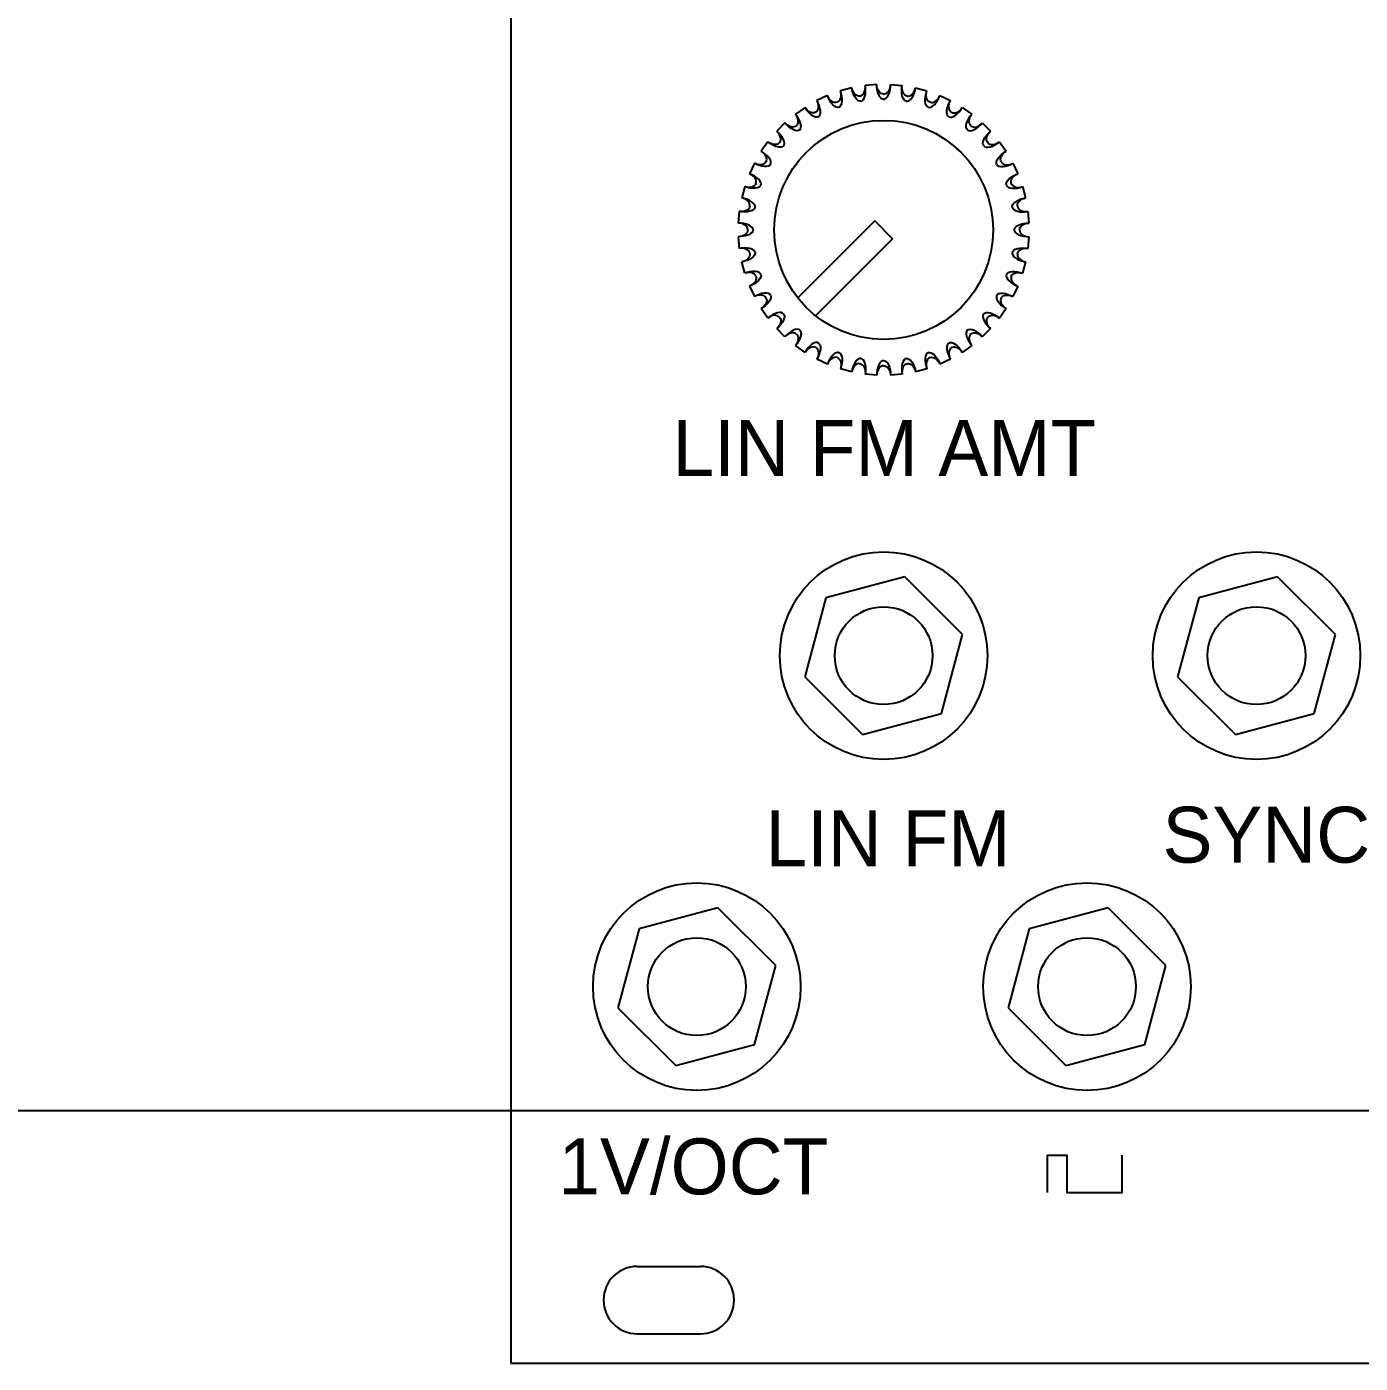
# Model space of a CAD drawing. Extents: x -1144 to 1154, y 0 to 128.
# Drawn here: x -23 to 40.3, y 0 to 63.4 of the extents above; entities that cross this region are included whole.
import ezdxf

# ---------------------------------------------------------------- set-up
doc = ezdxf.new("R2010")
doc.units = 0
doc.linetypes.add('BORDER', pattern=[0.875, 0.25, -0.125, 0.25, -0.125, 0, -0.125])
for name, color, linetype in [('CONSTRUCTION', 7, 'CONTINUOUS'), ('DXF_VCO-D-PANEL_MODEL_LAY0', 7, 'CONTINUOUS'), ('DXF_VCO-D-PANEL_MODEL_LAYE', 7, 'CONTINUOUS'), ('LAYER1', 7, 'CONTINUOUS')]:
    doc.layers.add(name, color=color, linetype=linetype)
doc.styles.add('TEXT542154', font='txt', dxfattribs={"height": 0.2})
doc.styles.add('TEXT542157', font='txt', dxfattribs={"height": 0.2})
doc.styles.add('TEXT542169', font='txt', dxfattribs={"height": 0.2})
doc.styles.add('TEXT542175', font='txt', dxfattribs={"height": 0.2})

msp = doc.modelspace()

# ---------------------------------------------------------------- linework, layer by layer
at = {"layer": 'CONSTRUCTION', "color": 6}
msp.add_line((-565.642, 12), (506.314, 12), dxfattribs=at)
at = {"layer": 'DXF_VCO-D-PANEL_MODEL_LAY0', "color": 178}
msp.add_polyline3d([(25.479, 8.112, 0), (25.479, 9.876, 0), (26.394, 9.876, 0), (26.394, 8.112, 0), (29.018, 8.112, 0), (29.018, 9.876, 0)], dxfattribs=at)
at = {"layer": 'DXF_VCO-D-PANEL_MODEL_LAYE', "color": 178}
for p, q in [((18.704, 37.335), (14.96, 36.332)), ((21.445, 34.594), (18.704, 37.335)), ((36.404, 37.335), (32.66, 36.331)), ((39.144, 34.594), (36.404, 37.335)), ((14.96, 36.332), (13.957, 32.588)), ((32.66, 36.331), (31.657, 32.588)), ((20.441, 30.85), (21.445, 34.594)), ((38.141, 30.85), (39.144, 34.594)), ((13.957, 32.588), (16.698, 29.847)), ((31.657, 32.588), (34.397, 29.847)), ((16.698, 29.847), (20.441, 30.85)), ((34.397, 29.847), (38.141, 30.85)), ((9.834, 21.622), (6.091, 20.619)), ((12.575, 18.881), (9.834, 21.622)), ((28.359, 21.622), (24.615, 20.619)), ((31.099, 18.881), (28.359, 21.622)), ((6.091, 20.619), (5.087, 16.875)), ((24.615, 20.619), (23.612, 16.875)), ((11.572, 15.137), (12.575, 18.881)), ((30.096, 15.138), (31.099, 18.881)), ((5.087, 16.875), (7.828, 14.134)), ((23.612, 16.875), (26.352, 14.134)), ((7.828, 14.134), (11.572, 15.137)), ((26.352, 14.134), (30.096, 15.138))]:
    msp.add_line(p, q, dxfattribs=at)
for centre, radius in [((17.7, 33.591), 4.927), ((35.4, 33.591), 4.927), ((17.7, 33.591), 2.321), ((35.4, 33.591), 2.321), ((8.83, 17.878), 4.927), ((27.355, 17.878), 4.927), ((8.831, 17.878), 2.321), ((27.355, 17.878), 2.321)]:
    msp.add_circle(centre, radius, dxfattribs=at)
at = {"layer": 'LAYER1', "color": 178}
for p, q in [((0, 128.5), (0, 0)), ((16.182, 60.541), (15.645, 60.398)), ((17.375, 60.703), (16.822, 60.654)), ((18.025, 60.703), (18.578, 60.654)), ((19.218, 60.541), (19.755, 60.398)), ((15.035, 60.175), (14.531, 59.941)), ((20.365, 60.175), (20.869, 59.941)), ((13.969, 59.616), (13.514, 59.297)), ((21.431, 59.616), (21.886, 59.297)), ((13.016, 58.879), (12.623, 58.487)), ((22.384, 58.879), (22.777, 58.487)), ((12.205, 57.989), (11.887, 57.534)), ((23.195, 57.989), (23.513, 57.534)), ((11.562, 56.971), (11.327, 56.468)), ((23.838, 56.971), (24.073, 56.468)), ((11.105, 55.857), (10.961, 55.321)), ((24.295, 55.857), (24.439, 55.321)), ((10.848, 54.681), (10.8, 54.128)), ((24.552, 54.681), (24.6, 54.128)), ((17.276, 54.227), (13.623, 50.575)), ((17.276, 54.227), (18.124, 53.378)), ((10.8, 53.478), (10.848, 52.925)), ((18.124, 53.378), (14.472, 49.726)), ((24.6, 53.478), (24.552, 52.925)), ((11.105, 51.748), (10.961, 52.284)), ((24.439, 52.284), (24.295, 51.748)), ((11.327, 51.137), (11.562, 50.634)), ((24.073, 51.137), (23.838, 50.634)), ((12.205, 49.616), (11.887, 50.071)), ((23.513, 50.071), (23.195, 49.616)), ((13.016, 48.726), (12.623, 49.118)), ((22.777, 49.118), (22.384, 48.726)), ((13.969, 47.99), (13.514, 48.308)), ((21.886, 48.308), (21.431, 47.99)), ((15.035, 47.43), (14.531, 47.665)), ((20.869, 47.665), (20.365, 47.43)), ((16.182, 47.064), (15.645, 47.208)), ((19.755, 47.208), (19.218, 47.064)), ((17.375, 46.903), (16.822, 46.951)), ((18.578, 46.951), (18.025, 46.903)), ((0, 12), (0, 0)), ((6, 4.6), (9, 4.6)), ((6, 4.6), (9, 4.6)), ((6, 4.6), (9, 4.6)), ((6, 1.4), (9, 1.4)), ((6, 1.4), (9, 1.4)), ((6, 1.4), (9, 1.4)), ((0, 0), (70.8, 0))]:
    msp.add_line(p, q, dxfattribs=at)
for points in [[(15.494, 59.864, 0), (15.547, 59.891, 0), (15.596, 59.934, 0), (15.636, 59.993, 0), (15.665, 60.066, 0), (15.68, 60.148, 0), (15.681, 60.234, 0), (15.668, 60.319, 0), (15.645, 60.398, 0)], [(15.58, 59.629, 0), (15.631, 59.66, 0), (15.675, 59.716, 0), (15.708, 59.797, 0), (15.725, 59.9, 0), (15.727, 60.02, 0), (15.712, 60.148, 0), (15.684, 60.276, 0), (15.645, 60.398, 0)], [(16.58, 60.155, 0), (16.52, 60.152, 0), (16.457, 60.165, 0), (16.392, 60.196, 0), (16.331, 60.245, 0), (16.277, 60.308, 0), (16.233, 60.382, 0), (16.201, 60.462, 0), (16.182, 60.541, 0)], [(16.623, 59.908, 0), (16.563, 59.91, 0), (16.497, 59.936, 0), (16.428, 59.99, 0), (16.362, 60.071, 0), (16.3, 60.173, 0), (16.249, 60.292, 0), (16.209, 60.417, 0), (16.182, 60.541, 0)], [(16.58, 60.155, 0), (16.637, 60.172, 0), (16.692, 60.207, 0), (16.742, 60.258, 0), (16.783, 60.324, 0), (16.812, 60.403, 0), (16.828, 60.487, 0), (16.831, 60.573, 0), (16.822, 60.654, 0)], [(16.623, 59.908, 0), (16.68, 59.93, 0), (16.733, 59.978, 0), (16.779, 60.052, 0), (16.814, 60.15, 0), (16.836, 60.268, 0), (16.844, 60.397, 0), (16.839, 60.528, 0), (16.822, 60.654, 0)], [(17.7, 60.003, 0), (17.641, 60.014, 0), (17.58, 60.052, 0), (17.522, 60.117, 0), (17.47, 60.208, 0), (17.428, 60.32, 0), (17.398, 60.445, 0), (17.38, 60.575, 0), (17.375, 60.703, 0)], [(17.7, 60.253, 0), (17.641, 60.26, 0), (17.58, 60.284, 0), (17.522, 60.326, 0), (17.47, 60.384, 0), (17.428, 60.456, 0), (17.398, 60.537, 0), (17.38, 60.621, 0), (17.375, 60.703, 0)], [(17.7, 60.003, 0), (17.759, 60.014, 0), (17.82, 60.052, 0), (17.878, 60.117, 0), (17.93, 60.208, 0), (17.972, 60.32, 0), (18.002, 60.445, 0), (18.02, 60.575, 0), (18.025, 60.703, 0)], [(17.7, 60.253, 0), (17.759, 60.26, 0), (17.82, 60.284, 0), (17.878, 60.326, 0), (17.93, 60.384, 0), (17.972, 60.456, 0), (18.002, 60.537, 0), (18.02, 60.621, 0), (18.025, 60.703, 0)], [(18.777, 59.908, 0), (18.72, 59.93, 0), (18.667, 59.978, 0), (18.621, 60.052, 0), (18.586, 60.15, 0), (18.564, 60.268, 0), (18.556, 60.397, 0), (18.561, 60.528, 0), (18.578, 60.654, 0)], [(18.82, 60.155, 0), (18.763, 60.172, 0), (18.708, 60.207, 0), (18.658, 60.258, 0), (18.617, 60.324, 0), (18.588, 60.403, 0), (18.572, 60.487, 0), (18.569, 60.573, 0), (18.578, 60.654, 0)], [(18.777, 59.908, 0), (18.837, 59.91, 0), (18.903, 59.936, 0), (18.972, 59.99, 0), (19.039, 60.071, 0), (19.1, 60.173, 0), (19.151, 60.292, 0), (19.191, 60.417, 0), (19.218, 60.541, 0)], [(18.82, 60.155, 0), (18.88, 60.152, 0), (18.943, 60.165, 0), (19.008, 60.196, 0), (19.069, 60.245, 0), (19.123, 60.308, 0), (19.167, 60.382, 0), (19.199, 60.462, 0), (19.218, 60.541, 0)], [(19.821, 59.629, 0), (19.769, 59.66, 0), (19.725, 59.716, 0), (19.693, 59.797, 0), (19.675, 59.9, 0), (19.673, 60.02, 0), (19.688, 60.148, 0), (19.716, 60.276, 0), (19.755, 60.398, 0)], [(19.906, 59.864, 0), (19.853, 59.891, 0), (19.805, 59.934, 0), (19.764, 59.993, 0), (19.735, 60.066, 0), (19.72, 60.148, 0), (19.719, 60.234, 0), (19.732, 60.319, 0), (19.755, 60.398, 0)], [(14.475, 59.389, 0), (14.522, 59.425, 0), (14.563, 59.476, 0), (14.592, 59.541, 0), (14.608, 59.618, 0), (14.609, 59.701, 0), (14.595, 59.786, 0), (14.568, 59.867, 0), (14.531, 59.941, 0)], [(14.6, 59.172, 0), (14.645, 59.212, 0), (14.679, 59.274, 0), (14.697, 59.36, 0), (14.696, 59.465, 0), (14.677, 59.583, 0), (14.64, 59.706, 0), (14.59, 59.828, 0), (14.531, 59.941, 0)], [(15.494, 59.864, 0), (15.436, 59.851, 0), (15.371, 59.852, 0), (15.302, 59.872, 0), (15.233, 59.909, 0), (15.169, 59.962, 0), (15.113, 60.028, 0), (15.068, 60.1, 0), (15.035, 60.175, 0)], [(15.58, 59.629, 0), (15.52, 59.62, 0), (15.45, 59.634, 0), (15.373, 59.675, 0), (15.293, 59.743, 0), (15.215, 59.834, 0), (15.144, 59.941, 0), (15.083, 60.058, 0), (15.035, 60.175, 0)], [(19.821, 59.629, 0), (19.88, 59.62, 0), (19.95, 59.634, 0), (20.027, 59.675, 0), (20.107, 59.743, 0), (20.185, 59.834, 0), (20.256, 59.941, 0), (20.317, 60.058, 0), (20.365, 60.175, 0)], [(19.906, 59.864, 0), (19.964, 59.851, 0), (20.029, 59.852, 0), (20.098, 59.872, 0), (20.167, 59.909, 0), (20.231, 59.962, 0), (20.287, 60.028, 0), (20.332, 60.1, 0), (20.365, 60.175, 0)], [(20.8, 59.172, 0), (20.755, 59.212, 0), (20.721, 59.274, 0), (20.703, 59.36, 0), (20.704, 59.465, 0), (20.723, 59.583, 0), (20.76, 59.706, 0), (20.81, 59.828, 0), (20.869, 59.941, 0)], [(20.925, 59.389, 0), (20.878, 59.425, 0), (20.837, 59.476, 0), (20.808, 59.541, 0), (20.792, 59.618, 0), (20.791, 59.701, 0), (20.806, 59.786, 0), (20.832, 59.867, 0), (20.869, 59.941, 0)], [(13.554, 58.744, 0), (13.594, 58.787, 0), (13.625, 58.845, 0), (13.643, 58.914, 0), (13.645, 58.992, 0), (13.631, 59.075, 0), (13.603, 59.156, 0), (13.562, 59.231, 0), (13.514, 59.297, 0)], [(13.715, 58.552, 0), (13.753, 58.599, 0), (13.775, 58.667, 0), (13.778, 58.754, 0), (13.759, 58.857, 0), (13.719, 58.97, 0), (13.662, 59.085, 0), (13.591, 59.196, 0), (13.514, 59.297, 0)], [(14.475, 59.389, 0), (14.42, 59.365, 0), (14.356, 59.356, 0), (14.284, 59.363, 0), (14.21, 59.388, 0), (14.138, 59.429, 0), (14.071, 59.484, 0), (14.014, 59.548, 0), (13.969, 59.616, 0)], [(14.6, 59.172, 0), (14.543, 59.153, 0), (14.472, 59.155, 0), (14.389, 59.182, 0), (14.298, 59.235, 0), (14.206, 59.311, 0), (14.117, 59.404, 0), (14.037, 59.508, 0), (13.969, 59.616, 0)], [(20.8, 59.172, 0), (20.857, 59.153, 0), (20.928, 59.155, 0), (21.011, 59.182, 0), (21.102, 59.235, 0), (21.194, 59.311, 0), (21.283, 59.404, 0), (21.363, 59.508, 0), (21.431, 59.616, 0)], [(20.925, 59.389, 0), (20.98, 59.365, 0), (21.044, 59.356, 0), (21.116, 59.363, 0), (21.19, 59.388, 0), (21.263, 59.429, 0), (21.329, 59.484, 0), (21.386, 59.548, 0), (21.431, 59.616, 0)], [(21.685, 58.552, 0), (21.648, 58.599, 0), (21.625, 58.667, 0), (21.622, 58.754, 0), (21.641, 58.857, 0), (21.681, 58.97, 0), (21.738, 59.085, 0), (21.809, 59.196, 0), (21.886, 59.297, 0)], [(21.846, 58.744, 0), (21.806, 58.787, 0), (21.775, 58.845, 0), (21.757, 58.914, 0), (21.755, 58.992, 0), (21.769, 59.075, 0), (21.797, 59.156, 0), (21.838, 59.231, 0), (21.886, 59.297, 0)], [(12.759, 57.949, 0), (12.791, 57.999, 0), (12.812, 58.061, 0), (12.817, 58.132, 0), (12.806, 58.209, 0), (12.778, 58.288, 0), (12.735, 58.363, 0), (12.682, 58.43, 0), (12.623, 58.487, 0)], [(12.951, 57.788, 0), (12.98, 57.841, 0), (12.99, 57.911, 0), (12.977, 57.997, 0), (12.941, 58.096, 0), (12.883, 58.2, 0), (12.806, 58.304, 0), (12.717, 58.401, 0), (12.623, 58.487, 0)], [(13.554, 58.744, 0), (13.504, 58.711, 0), (13.442, 58.691, 0), (13.371, 58.686, 0), (13.293, 58.697, 0), (13.215, 58.725, 0), (13.14, 58.767, 0), (13.073, 58.82, 0), (13.016, 58.879, 0)], [(13.715, 58.552, 0), (13.662, 58.523, 0), (13.592, 58.513, 0), (13.505, 58.525, 0), (13.407, 58.562, 0), (13.303, 58.62, 0), (13.199, 58.697, 0), (13.102, 58.785, 0), (13.016, 58.879, 0)], [(21.685, 58.552, 0), (21.738, 58.523, 0), (21.809, 58.513, 0), (21.895, 58.525, 0), (21.993, 58.562, 0), (22.097, 58.62, 0), (22.201, 58.697, 0), (22.298, 58.785, 0), (22.384, 58.879, 0)], [(21.846, 58.744, 0), (21.896, 58.711, 0), (21.958, 58.691, 0), (22.029, 58.686, 0), (22.107, 58.697, 0), (22.185, 58.725, 0), (22.26, 58.767, 0), (22.327, 58.82, 0), (22.384, 58.879, 0)], [(22.45, 57.788, 0), (22.42, 57.841, 0), (22.41, 57.911, 0), (22.423, 57.997, 0), (22.459, 58.096, 0), (22.518, 58.2, 0), (22.594, 58.304, 0), (22.683, 58.401, 0), (22.777, 58.487, 0)], [(22.641, 57.949, 0), (22.609, 57.999, 0), (22.588, 58.061, 0), (22.583, 58.132, 0), (22.594, 58.209, 0), (22.622, 58.288, 0), (22.665, 58.363, 0), (22.718, 58.43, 0), (22.777, 58.487, 0)], [(12.759, 57.949, 0), (12.715, 57.908, 0), (12.658, 57.877, 0), (12.589, 57.86, 0), (12.51, 57.857, 0), (12.428, 57.871, 0), (12.347, 57.9, 0), (12.272, 57.94, 0), (12.205, 57.989, 0)], [(12.951, 57.788, 0), (12.904, 57.75, 0), (12.836, 57.728, 0), (12.749, 57.725, 0), (12.646, 57.744, 0), (12.533, 57.783, 0), (12.417, 57.841, 0), (12.306, 57.911, 0), (12.205, 57.989, 0)], [(22.45, 57.788, 0), (22.496, 57.75, 0), (22.564, 57.728, 0), (22.651, 57.725, 0), (22.754, 57.744, 0), (22.867, 57.783, 0), (22.983, 57.841, 0), (23.094, 57.911, 0), (23.195, 57.989, 0)], [(22.641, 57.949, 0), (22.685, 57.908, 0), (22.742, 57.877, 0), (22.812, 57.86, 0), (22.89, 57.857, 0), (22.972, 57.871, 0), (23.053, 57.9, 0), (23.128, 57.94, 0), (23.195, 57.989, 0)], [(12.114, 57.028, 0), (12.137, 57.083, 0), (12.147, 57.147, 0), (12.14, 57.218, 0), (12.115, 57.293, 0), (12.074, 57.365, 0), (12.019, 57.432, 0), (11.955, 57.488, 0), (11.887, 57.534, 0)], [(12.331, 56.903, 0), (12.35, 56.96, 0), (12.348, 57.031, 0), (12.321, 57.114, 0), (12.268, 57.204, 0), (12.192, 57.297, 0), (12.099, 57.386, 0), (11.994, 57.466, 0), (11.887, 57.534, 0)], [(23.069, 56.903, 0), (23.05, 56.96, 0), (23.052, 57.031, 0), (23.079, 57.114, 0), (23.132, 57.204, 0), (23.208, 57.297, 0), (23.301, 57.386, 0), (23.406, 57.466, 0), (23.513, 57.534, 0)], [(23.286, 57.028, 0), (23.263, 57.083, 0), (23.253, 57.147, 0), (23.261, 57.218, 0), (23.285, 57.293, 0), (23.326, 57.365, 0), (23.381, 57.432, 0), (23.445, 57.488, 0), (23.513, 57.534, 0)], [(12.114, 57.028, 0), (12.078, 56.98, 0), (12.027, 56.94, 0), (11.962, 56.91, 0), (11.885, 56.895, 0), (11.802, 56.894, 0), (11.717, 56.908, 0), (11.636, 56.935, 0), (11.562, 56.971, 0)], [(12.331, 56.903, 0), (12.291, 56.857, 0), (12.228, 56.824, 0), (12.143, 56.806, 0), (12.038, 56.806, 0), (11.92, 56.826, 0), (11.796, 56.862, 0), (11.675, 56.912, 0), (11.562, 56.971, 0)], [(23.069, 56.903, 0), (23.109, 56.857, 0), (23.172, 56.824, 0), (23.257, 56.806, 0), (23.362, 56.806, 0), (23.48, 56.826, 0), (23.604, 56.862, 0), (23.725, 56.912, 0), (23.838, 56.971, 0)], [(23.286, 57.028, 0), (23.322, 56.98, 0), (23.373, 56.94, 0), (23.438, 56.91, 0), (23.515, 56.895, 0), (23.598, 56.894, 0), (23.683, 56.908, 0), (23.765, 56.935, 0), (23.838, 56.971, 0)], [(11.639, 56.009, 0), (11.612, 55.956, 0), (11.568, 55.907, 0), (11.509, 55.867, 0), (11.437, 55.838, 0), (11.354, 55.823, 0), (11.268, 55.822, 0), (11.184, 55.834, 0), (11.105, 55.857, 0)], [(11.874, 55.923, 0), (11.843, 55.872, 0), (11.787, 55.828, 0), (11.706, 55.795, 0), (11.603, 55.777, 0), (11.483, 55.776, 0), (11.355, 55.791, 0), (11.226, 55.819, 0), (11.105, 55.857, 0)], [(11.639, 56.009, 0), (11.652, 56.067, 0), (11.65, 56.132, 0), (11.631, 56.201, 0), (11.594, 56.27, 0), (11.541, 56.334, 0), (11.475, 56.39, 0), (11.402, 56.435, 0), (11.327, 56.468, 0)], [(11.874, 55.923, 0), (11.883, 55.983, 0), (11.869, 56.052, 0), (11.827, 56.129, 0), (11.76, 56.209, 0), (11.669, 56.287, 0), (11.562, 56.358, 0), (11.445, 56.419, 0), (11.327, 56.468, 0)], [(23.526, 55.923, 0), (23.517, 55.983, 0), (23.531, 56.052, 0), (23.573, 56.129, 0), (23.64, 56.209, 0), (23.731, 56.287, 0), (23.839, 56.358, 0), (23.955, 56.419, 0), (24.073, 56.468, 0)], [(23.526, 55.923, 0), (23.557, 55.872, 0), (23.613, 55.828, 0), (23.694, 55.795, 0), (23.797, 55.777, 0), (23.917, 55.776, 0), (24.045, 55.791, 0), (24.174, 55.819, 0), (24.295, 55.857, 0)], [(23.761, 56.009, 0), (23.748, 56.067, 0), (23.75, 56.132, 0), (23.769, 56.201, 0), (23.806, 56.27, 0), (23.86, 56.334, 0), (23.925, 56.39, 0), (23.998, 56.435, 0), (24.073, 56.468, 0)], [(23.761, 56.009, 0), (23.788, 55.956, 0), (23.832, 55.907, 0), (23.891, 55.867, 0), (23.964, 55.838, 0), (24.046, 55.823, 0), (24.132, 55.822, 0), (24.216, 55.834, 0), (24.295, 55.857, 0)], [(11.348, 54.923, 0), (11.351, 54.982, 0), (11.338, 55.046, 0), (11.307, 55.111, 0), (11.258, 55.172, 0), (11.195, 55.226, 0), (11.12, 55.27, 0), (11.041, 55.301, 0), (10.961, 55.321, 0)], [(11.594, 54.879, 0), (11.593, 54.939, 0), (11.567, 55.006, 0), (11.513, 55.074, 0), (11.432, 55.141, 0), (11.329, 55.202, 0), (11.211, 55.254, 0), (11.086, 55.293, 0), (10.961, 55.321, 0)], [(23.806, 54.879, 0), (23.807, 54.939, 0), (23.833, 55.006, 0), (23.887, 55.074, 0), (23.968, 55.141, 0), (24.071, 55.202, 0), (24.189, 55.254, 0), (24.314, 55.293, 0), (24.439, 55.321, 0)], [(24.052, 54.923, 0), (24.049, 54.982, 0), (24.062, 55.046, 0), (24.093, 55.111, 0), (24.142, 55.172, 0), (24.206, 55.226, 0), (24.28, 55.27, 0), (24.359, 55.301, 0), (24.439, 55.321, 0)], [(11.348, 54.923, 0), (11.33, 54.866, 0), (11.296, 54.81, 0), (11.245, 54.76, 0), (11.178, 54.719, 0), (11.1, 54.69, 0), (11.015, 54.674, 0), (10.93, 54.672, 0), (10.848, 54.681, 0)], [(11.594, 54.879, 0), (11.572, 54.823, 0), (11.525, 54.77, 0), (11.451, 54.724, 0), (11.352, 54.689, 0), (11.235, 54.666, 0), (11.106, 54.659, 0), (10.975, 54.664, 0), (10.848, 54.681, 0)], [(23.806, 54.879, 0), (23.828, 54.823, 0), (23.875, 54.77, 0), (23.949, 54.724, 0), (24.048, 54.689, 0), (24.165, 54.666, 0), (24.294, 54.659, 0), (24.425, 54.664, 0), (24.552, 54.681, 0)], [(24.052, 54.923, 0), (24.07, 54.866, 0), (24.104, 54.81, 0), (24.155, 54.76, 0), (24.222, 54.719, 0), (24.3, 54.69, 0), (24.385, 54.674, 0), (24.47, 54.672, 0), (24.552, 54.681, 0)], [(11.25, 53.803, 0), (11.243, 53.862, 0), (11.218, 53.922, 0), (11.177, 53.98, 0), (11.118, 54.032, 0), (11.046, 54.075, 0), (10.966, 54.105, 0), (10.882, 54.122, 0), (10.8, 54.128, 0)], [(11.5, 53.803, 0), (11.488, 53.862, 0), (11.451, 53.922, 0), (11.386, 53.98, 0), (11.295, 54.032, 0), (11.183, 54.075, 0), (11.058, 54.105, 0), (10.927, 54.122, 0), (10.8, 54.128, 0)], [(23.9, 53.803, 0), (23.912, 53.862, 0), (23.949, 53.922, 0), (24.014, 53.98, 0), (24.105, 54.032, 0), (24.217, 54.075, 0), (24.342, 54.105, 0), (24.473, 54.122, 0), (24.6, 54.128, 0)], [(24.15, 53.803, 0), (24.158, 53.862, 0), (24.182, 53.922, 0), (24.223, 53.98, 0), (24.282, 54.032, 0), (24.354, 54.075, 0), (24.434, 54.105, 0), (24.518, 54.122, 0), (24.6, 54.128, 0)], [(11.25, 53.803, 0), (11.243, 53.744, 0), (11.218, 53.683, 0), (11.177, 53.625, 0), (11.118, 53.573, 0), (11.046, 53.531, 0), (10.966, 53.5, 0), (10.882, 53.483, 0), (10.8, 53.478, 0)], [(11.5, 53.803, 0), (11.488, 53.744, 0), (11.451, 53.683, 0), (11.386, 53.625, 0), (11.295, 53.573, 0), (11.183, 53.531, 0), (11.058, 53.5, 0), (10.927, 53.483, 0), (10.8, 53.478, 0)], [(23.9, 53.803, 0), (23.912, 53.744, 0), (23.949, 53.683, 0), (24.014, 53.625, 0), (24.105, 53.573, 0), (24.217, 53.531, 0), (24.342, 53.5, 0), (24.473, 53.483, 0), (24.6, 53.478, 0)], [(24.15, 53.803, 0), (24.158, 53.744, 0), (24.182, 53.683, 0), (24.223, 53.625, 0), (24.282, 53.573, 0), (24.354, 53.531, 0), (24.434, 53.5, 0), (24.518, 53.483, 0), (24.6, 53.478, 0)], [(11.594, 52.726, 0), (11.572, 52.782, 0), (11.525, 52.835, 0), (11.451, 52.881, 0), (11.352, 52.917, 0), (11.235, 52.939, 0), (11.106, 52.947, 0), (10.975, 52.941, 0), (10.848, 52.925, 0)], [(11.348, 52.683, 0), (11.33, 52.74, 0), (11.296, 52.795, 0), (11.245, 52.845, 0), (11.178, 52.886, 0), (11.1, 52.915, 0), (11.015, 52.931, 0), (10.93, 52.933, 0), (10.848, 52.925, 0)], [(11.594, 52.726, 0), (11.593, 52.666, 0), (11.567, 52.6, 0), (11.513, 52.531, 0), (11.432, 52.464, 0), (11.329, 52.403, 0), (11.211, 52.352, 0), (11.086, 52.312, 0), (10.961, 52.284, 0)], [(11.348, 52.683, 0), (11.351, 52.623, 0), (11.338, 52.559, 0), (11.307, 52.495, 0), (11.258, 52.433, 0), (11.195, 52.379, 0), (11.12, 52.336, 0), (11.041, 52.304, 0), (10.961, 52.284, 0)], [(23.806, 52.726, 0), (23.828, 52.782, 0), (23.875, 52.835, 0), (23.949, 52.881, 0), (24.048, 52.917, 0), (24.165, 52.939, 0), (24.294, 52.947, 0), (24.425, 52.941, 0), (24.552, 52.925, 0)], [(23.806, 52.726, 0), (23.807, 52.666, 0), (23.833, 52.6, 0), (23.887, 52.531, 0), (23.968, 52.464, 0), (24.071, 52.403, 0), (24.189, 52.352, 0), (24.314, 52.312, 0), (24.439, 52.284, 0)], [(24.052, 52.683, 0), (24.049, 52.623, 0), (24.062, 52.559, 0), (24.093, 52.495, 0), (24.142, 52.433, 0), (24.206, 52.379, 0), (24.28, 52.336, 0), (24.359, 52.304, 0), (24.439, 52.284, 0)], [(24.052, 52.683, 0), (24.07, 52.74, 0), (24.104, 52.795, 0), (24.155, 52.845, 0), (24.222, 52.886, 0), (24.3, 52.915, 0), (24.385, 52.931, 0), (24.47, 52.933, 0), (24.552, 52.925, 0)], [(11.874, 51.682, 0), (11.843, 51.734, 0), (11.787, 51.778, 0), (11.706, 51.81, 0), (11.603, 51.828, 0), (11.483, 51.829, 0), (11.355, 51.815, 0), (11.226, 51.787, 0), (11.105, 51.748, 0)], [(11.639, 51.597, 0), (11.612, 51.65, 0), (11.568, 51.698, 0), (11.509, 51.739, 0), (11.437, 51.767, 0), (11.354, 51.782, 0), (11.268, 51.783, 0), (11.184, 51.771, 0), (11.105, 51.748, 0)], [(11.874, 51.682, 0), (11.883, 51.623, 0), (11.869, 51.553, 0), (11.827, 51.476, 0), (11.76, 51.396, 0), (11.669, 51.318, 0), (11.562, 51.247, 0), (11.445, 51.186, 0), (11.327, 51.137, 0)], [(11.639, 51.597, 0), (11.652, 51.539, 0), (11.65, 51.473, 0), (11.631, 51.404, 0), (11.594, 51.336, 0), (11.541, 51.271, 0), (11.475, 51.215, 0), (11.402, 51.17, 0), (11.327, 51.137, 0)], [(23.526, 51.682, 0), (23.517, 51.623, 0), (23.531, 51.553, 0), (23.573, 51.476, 0), (23.64, 51.396, 0), (23.731, 51.318, 0), (23.839, 51.247, 0), (23.955, 51.186, 0), (24.073, 51.137, 0)], [(23.526, 51.682, 0), (23.557, 51.734, 0), (23.613, 51.778, 0), (23.694, 51.81, 0), (23.797, 51.828, 0), (23.917, 51.829, 0), (24.045, 51.815, 0), (24.174, 51.787, 0), (24.295, 51.748, 0)], [(23.761, 51.597, 0), (23.748, 51.539, 0), (23.75, 51.473, 0), (23.769, 51.404, 0), (23.806, 51.336, 0), (23.86, 51.271, 0), (23.925, 51.215, 0), (23.998, 51.17, 0), (24.073, 51.137, 0)], [(23.761, 51.597, 0), (23.788, 51.65, 0), (23.832, 51.698, 0), (23.891, 51.739, 0), (23.964, 51.767, 0), (24.046, 51.782, 0), (24.132, 51.783, 0), (24.216, 51.771, 0), (24.295, 51.748, 0)], [(12.331, 50.703, 0), (12.291, 50.748, 0), (12.228, 50.782, 0), (12.143, 50.8, 0), (12.038, 50.799, 0), (11.92, 50.78, 0), (11.796, 50.743, 0), (11.675, 50.693, 0), (11.562, 50.634, 0)], [(23.069, 50.703, 0), (23.109, 50.748, 0), (23.172, 50.782, 0), (23.257, 50.8, 0), (23.362, 50.799, 0), (23.48, 50.78, 0), (23.604, 50.743, 0), (23.725, 50.693, 0), (23.838, 50.634, 0)], [(12.114, 50.578, 0), (12.078, 50.625, 0), (12.027, 50.665, 0), (11.962, 50.695, 0), (11.885, 50.711, 0), (11.802, 50.711, 0), (11.717, 50.697, 0), (11.636, 50.67, 0), (11.562, 50.634, 0)], [(12.331, 50.703, 0), (12.35, 50.646, 0), (12.348, 50.575, 0), (12.321, 50.492, 0), (12.268, 50.401, 0), (12.192, 50.309, 0), (12.099, 50.22, 0), (11.994, 50.14, 0), (11.887, 50.071, 0)], [(12.114, 50.578, 0), (12.137, 50.523, 0), (12.147, 50.458, 0), (12.14, 50.387, 0), (12.115, 50.313, 0), (12.074, 50.24, 0), (12.019, 50.174, 0), (11.955, 50.117, 0), (11.887, 50.071, 0)], [(23.069, 50.703, 0), (23.05, 50.646, 0), (23.052, 50.575, 0), (23.079, 50.492, 0), (23.132, 50.401, 0), (23.208, 50.309, 0), (23.301, 50.22, 0), (23.406, 50.14, 0), (23.513, 50.071, 0)], [(23.286, 50.578, 0), (23.263, 50.523, 0), (23.253, 50.458, 0), (23.261, 50.387, 0), (23.285, 50.313, 0), (23.326, 50.24, 0), (23.381, 50.174, 0), (23.445, 50.117, 0), (23.513, 50.071, 0)], [(23.286, 50.578, 0), (23.322, 50.625, 0), (23.373, 50.665, 0), (23.438, 50.695, 0), (23.515, 50.711, 0), (23.598, 50.711, 0), (23.683, 50.697, 0), (23.765, 50.67, 0), (23.838, 50.634, 0)], [(12.951, 49.817, 0), (12.904, 49.855, 0), (12.836, 49.877, 0), (12.749, 49.88, 0), (12.646, 49.862, 0), (12.533, 49.822, 0), (12.417, 49.764, 0), (12.306, 49.694, 0), (12.205, 49.616, 0)], [(12.759, 49.657, 0), (12.715, 49.697, 0), (12.658, 49.728, 0), (12.589, 49.746, 0), (12.51, 49.748, 0), (12.428, 49.734, 0), (12.347, 49.705, 0), (12.272, 49.665, 0), (12.205, 49.616, 0)], [(12.951, 49.817, 0), (12.98, 49.765, 0), (12.99, 49.694, 0), (12.977, 49.608, 0), (12.941, 49.51, 0), (12.883, 49.405, 0), (12.806, 49.301, 0), (12.717, 49.204, 0), (12.623, 49.118, 0)], [(12.759, 49.657, 0), (12.791, 49.607, 0), (12.812, 49.545, 0), (12.817, 49.473, 0), (12.806, 49.396, 0), (12.778, 49.317, 0), (12.735, 49.242, 0), (12.682, 49.175, 0), (12.623, 49.118, 0)], [(22.45, 49.817, 0), (22.42, 49.765, 0), (22.41, 49.694, 0), (22.423, 49.608, 0), (22.459, 49.51, 0), (22.518, 49.405, 0), (22.594, 49.301, 0), (22.683, 49.204, 0), (22.777, 49.118, 0)], [(22.45, 49.817, 0), (22.496, 49.855, 0), (22.564, 49.877, 0), (22.651, 49.88, 0), (22.754, 49.862, 0), (22.867, 49.822, 0), (22.983, 49.764, 0), (23.094, 49.694, 0), (23.195, 49.616, 0)], [(22.641, 49.657, 0), (22.609, 49.607, 0), (22.588, 49.545, 0), (22.583, 49.473, 0), (22.594, 49.396, 0), (22.622, 49.317, 0), (22.665, 49.242, 0), (22.718, 49.175, 0), (22.777, 49.118, 0)], [(22.641, 49.657, 0), (22.685, 49.697, 0), (22.742, 49.728, 0), (22.812, 49.746, 0), (22.89, 49.748, 0), (22.972, 49.734, 0), (23.053, 49.705, 0), (23.128, 49.665, 0), (23.195, 49.616, 0)], [(13.715, 49.053, 0), (13.662, 49.082, 0), (13.592, 49.092, 0), (13.505, 49.08, 0), (13.407, 49.044, 0), (13.303, 48.985, 0), (13.199, 48.908, 0), (13.102, 48.82, 0), (13.016, 48.726, 0)], [(13.554, 48.862, 0), (13.504, 48.894, 0), (13.442, 48.914, 0), (13.371, 48.92, 0), (13.293, 48.908, 0), (13.215, 48.88, 0), (13.14, 48.838, 0), (13.073, 48.785, 0), (13.016, 48.726, 0)], [(13.715, 49.053, 0), (13.753, 49.006, 0), (13.775, 48.939, 0), (13.778, 48.851, 0), (13.759, 48.748, 0), (13.719, 48.635, 0), (13.662, 48.52, 0), (13.591, 48.409, 0), (13.514, 48.308, 0)], [(13.554, 48.862, 0), (13.594, 48.818, 0), (13.625, 48.761, 0), (13.643, 48.691, 0), (13.645, 48.613, 0), (13.631, 48.531, 0), (13.603, 48.45, 0), (13.562, 48.374, 0), (13.514, 48.308, 0)], [(21.685, 49.053, 0), (21.648, 49.006, 0), (21.625, 48.939, 0), (21.622, 48.851, 0), (21.641, 48.748, 0), (21.681, 48.635, 0), (21.738, 48.52, 0), (21.809, 48.409, 0), (21.886, 48.308, 0)], [(21.685, 49.053, 0), (21.738, 49.082, 0), (21.809, 49.092, 0), (21.895, 49.08, 0), (21.993, 49.044, 0), (22.097, 48.985, 0), (22.201, 48.908, 0), (22.298, 48.82, 0), (22.384, 48.726, 0)], [(21.846, 48.862, 0), (21.806, 48.818, 0), (21.775, 48.761, 0), (21.757, 48.691, 0), (21.755, 48.613, 0), (21.769, 48.531, 0), (21.797, 48.45, 0), (21.838, 48.374, 0), (21.886, 48.308, 0)], [(21.846, 48.862, 0), (21.896, 48.894, 0), (21.958, 48.914, 0), (22.029, 48.92, 0), (22.107, 48.908, 0), (22.185, 48.88, 0), (22.26, 48.838, 0), (22.327, 48.785, 0), (22.384, 48.726, 0)], [(14.6, 48.433, 0), (14.543, 48.453, 0), (14.472, 48.45, 0), (14.389, 48.423, 0), (14.298, 48.371, 0), (14.206, 48.295, 0), (14.117, 48.201, 0), (14.037, 48.097, 0), (13.969, 47.99, 0)], [(14.475, 48.217, 0), (14.42, 48.24, 0), (14.356, 48.249, 0), (14.284, 48.242, 0), (14.21, 48.217, 0), (14.138, 48.176, 0), (14.071, 48.122, 0), (14.014, 48.058, 0), (13.969, 47.99, 0)], [(14.6, 48.433, 0), (14.645, 48.394, 0), (14.679, 48.331, 0), (14.697, 48.246, 0), (14.696, 48.141, 0), (14.677, 48.023, 0), (14.64, 47.899, 0), (14.59, 47.778, 0), (14.531, 47.665, 0)], [(20.8, 48.433, 0), (20.755, 48.394, 0), (20.721, 48.331, 0), (20.703, 48.246, 0), (20.704, 48.141, 0), (20.723, 48.023, 0), (20.76, 47.899, 0), (20.81, 47.778, 0), (20.869, 47.665, 0)], [(20.8, 48.433, 0), (20.857, 48.453, 0), (20.928, 48.45, 0), (21.011, 48.423, 0), (21.102, 48.371, 0), (21.194, 48.295, 0), (21.283, 48.201, 0), (21.363, 48.097, 0), (21.431, 47.99, 0)], [(20.925, 48.217, 0), (20.98, 48.24, 0), (21.044, 48.249, 0), (21.116, 48.242, 0), (21.19, 48.217, 0), (21.263, 48.176, 0), (21.329, 48.122, 0), (21.386, 48.058, 0), (21.431, 47.99, 0)], [(14.475, 48.217, 0), (14.522, 48.181, 0), (14.563, 48.13, 0), (14.592, 48.064, 0), (14.608, 47.988, 0), (14.609, 47.904, 0), (14.595, 47.819, 0), (14.568, 47.738, 0), (14.531, 47.665, 0)], [(15.58, 47.977, 0), (15.52, 47.986, 0), (15.45, 47.971, 0), (15.373, 47.93, 0), (15.293, 47.862, 0), (15.215, 47.772, 0), (15.144, 47.664, 0), (15.083, 47.548, 0), (15.035, 47.43, 0)], [(15.494, 47.742, 0), (15.436, 47.755, 0), (15.371, 47.753, 0), (15.302, 47.733, 0), (15.233, 47.696, 0), (15.169, 47.643, 0), (15.113, 47.578, 0), (15.068, 47.505, 0), (15.035, 47.43, 0)], [(15.494, 47.742, 0), (15.547, 47.714, 0), (15.596, 47.671, 0), (15.636, 47.612, 0), (15.665, 47.539, 0), (15.68, 47.457, 0), (15.681, 47.371, 0), (15.668, 47.286, 0), (15.645, 47.208, 0)], [(15.58, 47.977, 0), (15.631, 47.945, 0), (15.675, 47.889, 0), (15.708, 47.808, 0), (15.725, 47.705, 0), (15.727, 47.586, 0), (15.712, 47.457, 0), (15.684, 47.329, 0), (15.645, 47.208, 0)], [(16.623, 47.697, 0), (16.563, 47.696, 0), (16.497, 47.669, 0), (16.428, 47.615, 0), (16.362, 47.535, 0), (16.3, 47.432, 0), (16.249, 47.314, 0), (16.209, 47.188, 0), (16.182, 47.064, 0)], [(16.623, 47.697, 0), (16.68, 47.675, 0), (16.733, 47.628, 0), (16.779, 47.554, 0), (16.814, 47.455, 0), (16.836, 47.337, 0), (16.844, 47.209, 0), (16.839, 47.077, 0), (16.822, 46.951, 0)], [(17.7, 47.603, 0), (17.641, 47.591, 0), (17.58, 47.553, 0), (17.522, 47.488, 0), (17.47, 47.398, 0), (17.428, 47.286, 0), (17.398, 47.16, 0), (17.38, 47.03, 0), (17.375, 46.903, 0)], [(17.7, 47.603, 0), (17.759, 47.591, 0), (17.82, 47.553, 0), (17.878, 47.488, 0), (17.93, 47.398, 0), (17.972, 47.286, 0), (18.002, 47.16, 0), (18.02, 47.03, 0), (18.025, 46.903, 0)], [(18.777, 47.697, 0), (18.72, 47.675, 0), (18.667, 47.628, 0), (18.621, 47.554, 0), (18.586, 47.455, 0), (18.564, 47.337, 0), (18.556, 47.209, 0), (18.561, 47.077, 0), (18.578, 46.951, 0)], [(18.777, 47.697, 0), (18.837, 47.696, 0), (18.903, 47.669, 0), (18.972, 47.615, 0), (19.039, 47.535, 0), (19.1, 47.432, 0), (19.151, 47.314, 0), (19.191, 47.188, 0), (19.218, 47.064, 0)], [(19.821, 47.977, 0), (19.769, 47.945, 0), (19.725, 47.889, 0), (19.693, 47.808, 0), (19.675, 47.705, 0), (19.673, 47.586, 0), (19.688, 47.457, 0), (19.716, 47.329, 0), (19.755, 47.208, 0)], [(19.906, 47.742, 0), (19.853, 47.714, 0), (19.805, 47.671, 0), (19.764, 47.612, 0), (19.735, 47.539, 0), (19.72, 47.457, 0), (19.719, 47.371, 0), (19.732, 47.286, 0), (19.755, 47.208, 0)], [(19.821, 47.977, 0), (19.88, 47.986, 0), (19.95, 47.971, 0), (20.027, 47.93, 0), (20.107, 47.862, 0), (20.185, 47.772, 0), (20.256, 47.664, 0), (20.317, 47.548, 0), (20.365, 47.43, 0)], [(19.906, 47.742, 0), (19.964, 47.755, 0), (20.029, 47.753, 0), (20.098, 47.733, 0), (20.167, 47.696, 0), (20.231, 47.643, 0), (20.287, 47.578, 0), (20.332, 47.505, 0), (20.365, 47.43, 0)], [(20.925, 48.217, 0), (20.878, 48.181, 0), (20.837, 48.13, 0), (20.808, 48.064, 0), (20.792, 47.988, 0), (20.791, 47.904, 0), (20.806, 47.819, 0), (20.832, 47.738, 0), (20.869, 47.665, 0)], [(16.58, 47.451, 0), (16.52, 47.453, 0), (16.457, 47.44, 0), (16.392, 47.409, 0), (16.331, 47.361, 0), (16.277, 47.297, 0), (16.233, 47.223, 0), (16.201, 47.144, 0), (16.182, 47.064, 0)], [(16.58, 47.451, 0), (16.637, 47.433, 0), (16.692, 47.399, 0), (16.742, 47.347, 0), (16.783, 47.281, 0), (16.812, 47.203, 0), (16.828, 47.118, 0), (16.831, 47.033, 0), (16.822, 46.951, 0)], [(17.7, 47.353, 0), (17.641, 47.345, 0), (17.58, 47.321, 0), (17.522, 47.279, 0), (17.47, 47.221, 0), (17.428, 47.149, 0), (17.398, 47.068, 0), (17.38, 46.984, 0), (17.375, 46.903, 0)], [(17.7, 47.353, 0), (17.759, 47.345, 0), (17.82, 47.321, 0), (17.878, 47.279, 0), (17.93, 47.221, 0), (17.972, 47.149, 0), (18.002, 47.068, 0), (18.02, 46.984, 0), (18.025, 46.903, 0)], [(18.82, 47.451, 0), (18.763, 47.433, 0), (18.708, 47.399, 0), (18.658, 47.347, 0), (18.617, 47.281, 0), (18.588, 47.203, 0), (18.572, 47.118, 0), (18.569, 47.033, 0), (18.578, 46.951, 0)], [(18.82, 47.451, 0), (18.88, 47.453, 0), (18.943, 47.44, 0), (19.008, 47.409, 0), (19.069, 47.361, 0), (19.123, 47.297, 0), (19.167, 47.223, 0), (19.199, 47.144, 0), (19.218, 47.064, 0)]]:
    msp.add_polyline3d(points, dxfattribs=at)
msp.add_circle((17.7, 53.803), 5.2, dxfattribs=at)
for centre, start, end in [((6, 3), 90, 270), ((6, 3), 90, 270), ((6, 3), 90, 270), ((9, 3), 270, 90), ((9, 3), 270, 90), ((9, 3), 270, 90)]:
    msp.add_arc(centre, 1.6, start, end, dxfattribs=at)

# ---------------------------------------------------------------- texts
at = {"layer": 'LAYER1', "color": 178, "linetype": 'BORDER'}
for s, style, p in [('LIN FM AMT', 'TEXT542154', (7.685, 42.125)), ('LIN FM', 'TEXT542175', (12.091, 23.594)), ('SYNC', 'TEXT542169', (30.943, 23.766)), ('1V/OCT', 'TEXT542157', (2.26, 8.019))]:
    msp.add_text(s, height=2.653, dxfattribs=dict(at, style=style)).set_placement(p)

doc.saveas('drawing.dxf')
